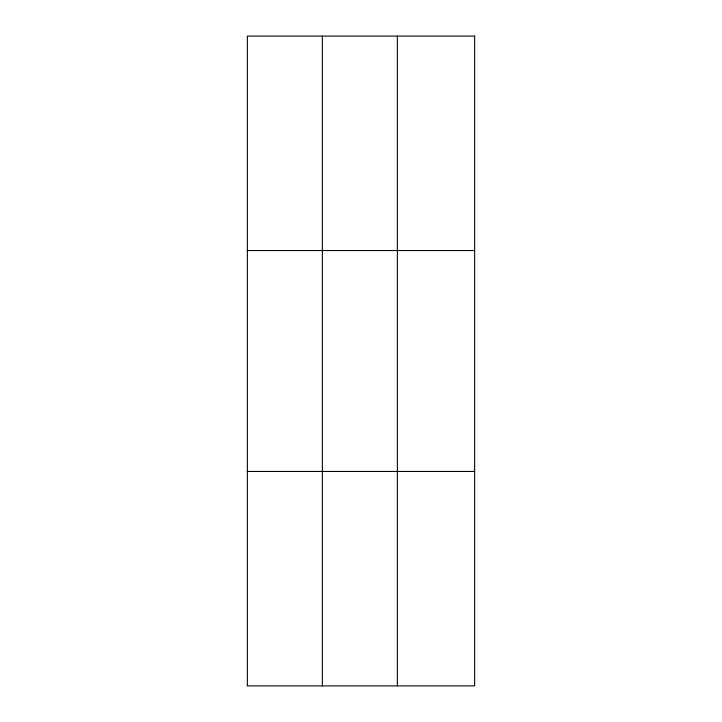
<?xml version="1.0" encoding="UTF-8"?>
<svg xmlns="http://www.w3.org/2000/svg" width="722" height="722" viewBox="0 0 722 722"><rect width="100%" height="100%" fill="white"/><g stroke="black" fill="none" stroke-linecap="round" stroke-linejoin="round"><path stroke-width="1.08" d="M322.364 36.1L322.364 685.9M397.362 36.1L397.362 685.9M247.357 250.534L474.643 250.534M247.357 471.466L474.643 471.466M474.643 36.1L474.643 685.9L247.357 685.9L247.357 36.1L474.643 36.1"/></g></svg>
